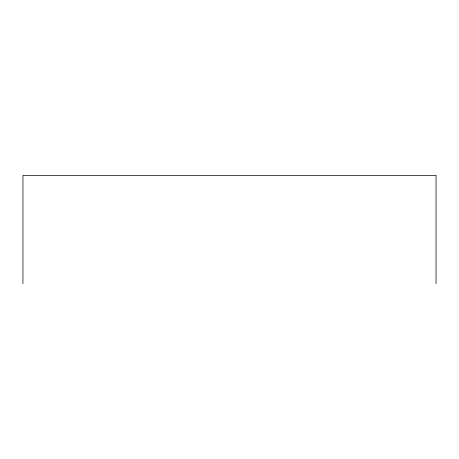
<?xml version="1.0" encoding="UTF-8"?>
<svg xmlns="http://www.w3.org/2000/svg" width="459" height="459" viewBox="0 0 459 459"><rect width="100%" height="100%" fill="white"/><g stroke="black" fill="none" stroke-linecap="round" stroke-linejoin="round"><path stroke-width="0.69" d="M436.05 283.639L436.05 175.361L22.95 175.361L22.95 283.639"/></g></svg>
